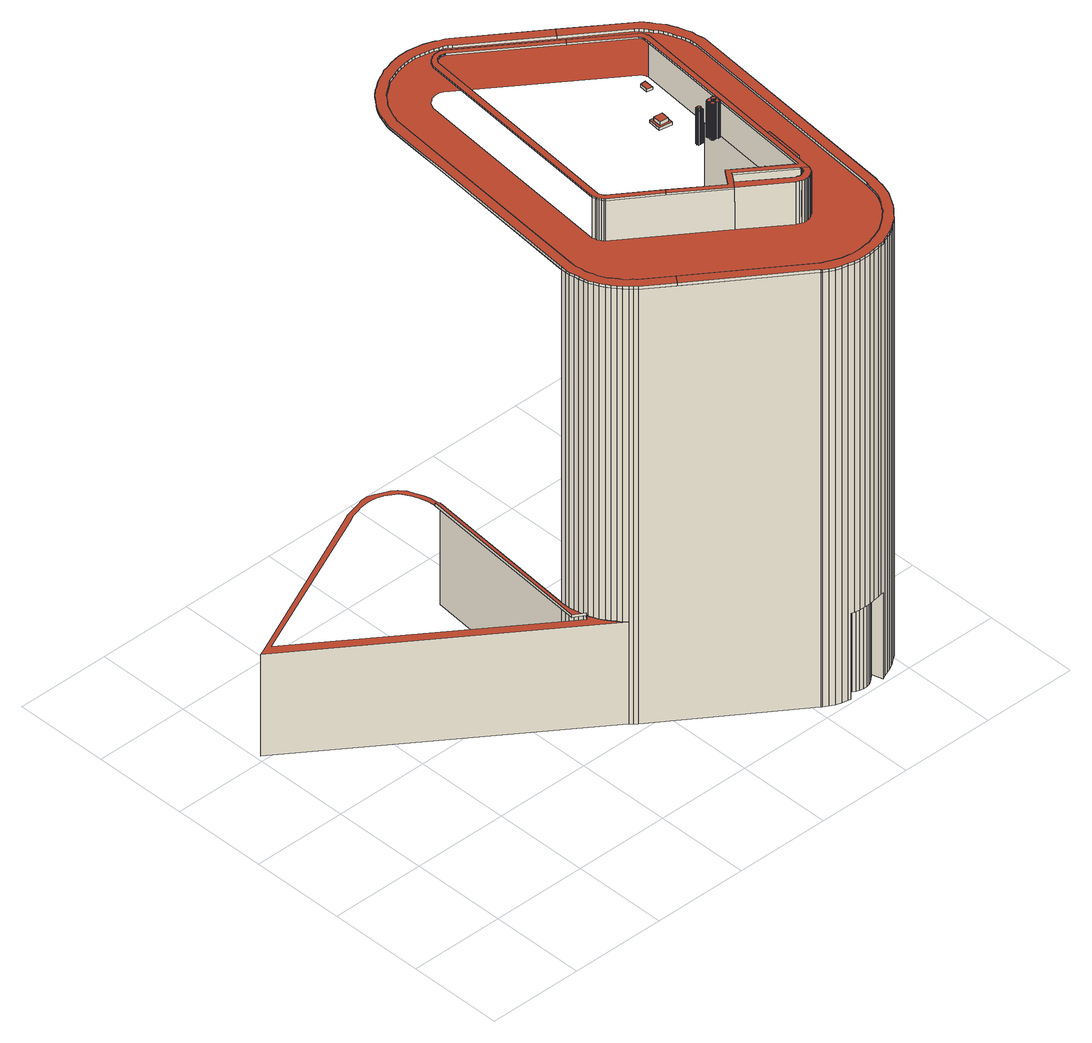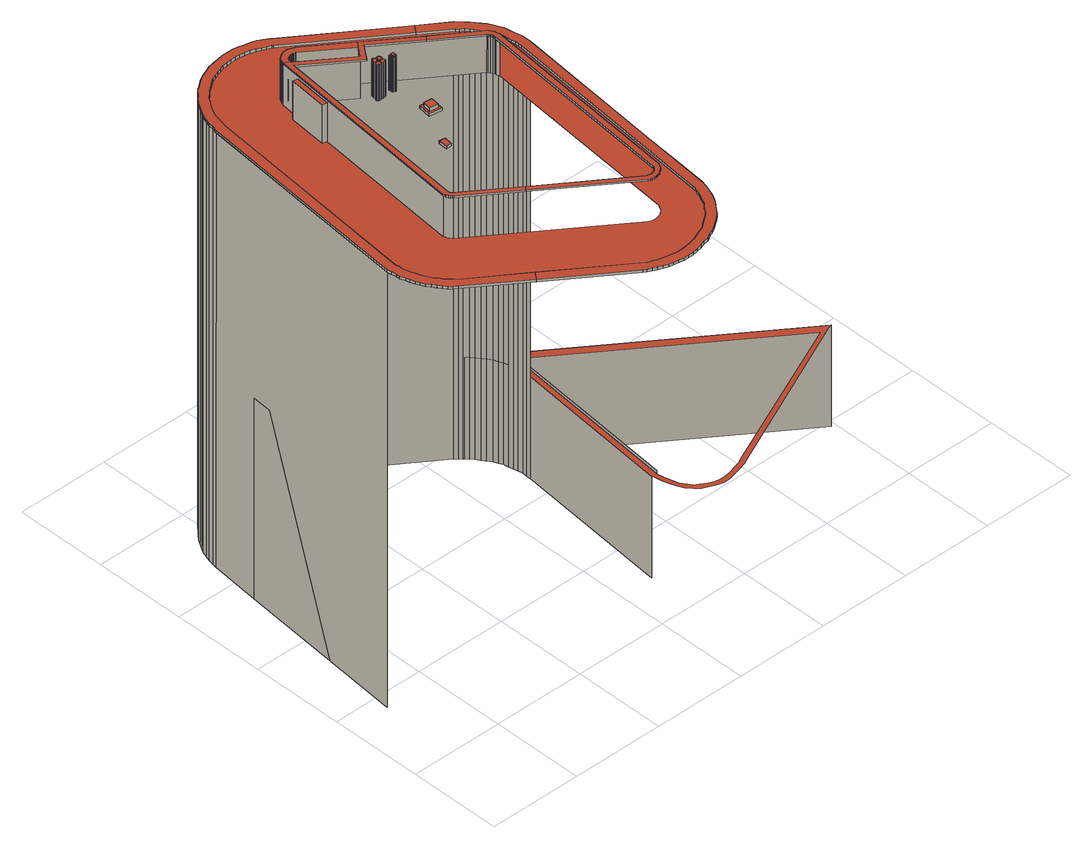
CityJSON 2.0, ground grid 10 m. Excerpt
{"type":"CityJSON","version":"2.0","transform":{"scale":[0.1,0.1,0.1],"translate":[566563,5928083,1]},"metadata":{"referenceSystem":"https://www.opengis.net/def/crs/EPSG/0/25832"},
"CityObjects":{
"building1":{"type":"Building","attributes":{"Grundfläche 2D":"8619.671251","Grundhöhe NN":"1.029"},"children":["building1-1","building1-2","building1-3","building1-4","building1-5","building1-6","building1-7","building1-8","building1-9","building1-10","building1-11","building1-12","building1-13","building1-14","building1-15"],"geometry":[{"type":"MultiSurface","lod":"3","boundaries":[[[0,1,2,3]],[[4,5,6,7]],[[6,8,9,7]],[[10,11,12,13]],[[14,15,13,12,11,10]],[[15,16,17,18,12,13]],[[13,12,18,17]],[[19,20,11,10]],[[21,14,10,11,20,19]],[[16,22,23,24,18,17]],[[17,18,24,23]],[[25,26,20,19]],[[27,21,19,20,26,25]],[[22,28,29,30,24,23]],[[23,24,30,29]],[[31,32,26,25]],[[33,27,25,26,32,31]],[[28,34,35,36,30,29]],[[29,30,36,35]],[[31,37,38,39,40,32]],[[38,41,42,43,33,31,32,40,39]],[[34,44,45,46,36,35]],[[35,36,46,45]],[[47,48,39,38]],[[49,50,42,41,38,39,48,47]],[[51,52,48,47]],[[53,54,50,49,47,48,52,51]],[[0,3,52,51]],[[55,56,54,53,51,52,3,0]],[[0,51,47,38,37,31,25,19,10,13,17,23,29,35,45,57,58,59,60,61,62,63,64,65,66,67,68,69,70,71,72,73,1],[74,75,76,77,78,79,80,81,82,83,84,85,86,87,88,4,7,9,89,90]],[[3,91,92,56,55,0]],[[93,92,91,94]],[[88,95,5,4]],[[45,46,96,57]],[[97,98,99,100]],[[99,101,102,100]],[[103,104,98,97]],[[102,101,105,106]],[[105,107,108,106]],[[107,109,110,108]],[[111,112,93,94,113]],[[110,109,114,115,116]],[[117,111,113,118]],[[119,117,118,120]],[[121,119,120,122]],[[123,121,122,124]],[[125,123,124,126]],[[115,114,127,128,129,130]],[[131,132,125,126,133,134]],[[135,134,133,136]],[[132,131,137,138]],[[139,135,136,140]],[[141,139,140,142]],[[143,141,142,144]],[[138,137,145,146]],[[147,143,144,148]],[[149,147,148,150]],[[146,145,151,152]],[[147,149,153,154,155,156,157,158,159,160,161,162,151,145,137,131,134,135,139,141,143]],[[153,149,150,163]],[[152,151,162,164]],[[154,153,163,165]],[[155,154,165,166]],[[164,162,161,167]],[[156,155,166,168]],[[169,170,171,172,173,174,175,176,177,178,179,180,181,182,183,184,185,186,187,188,189,190,191,192,193,194,195,196,197,198,199,200,201,202,203,204,205,206,207,44,34,28,22,16,15,14,21,27,33,43,42,50,54,56,92,93,112,111,117,119,121,123,125,132,138,146,152,164,167,208,209,210,211,212,213,214,215,216,217,218,219,220,221,222,223,224,225,226,227,228,229,230,231,232,233,234,235],[236,237,238,239,240,241,242,243,244,128,127,114,109,107,105,101,99,98,104,245,246,247,248,249,250,251,252,253,254,255,256,257,258,259,260,261,262]],[[167,161,160,208]],[[157,156,168,263]],[[129,128,244,243,264,265]],[[158,157,263,266]],[[159,158,266,267]],[[268,210,209,208,160,159,267]],[[211,210,268,269]],[[212,211,269,270]],[[213,212,270,271]],[[214,213,271,272]],[[215,214,272,273]],[[216,215,273,274]],[[217,216,274,275]],[[243,242,241,240,276,264]],[[218,217,275,277]],[[219,218,277,278]],[[220,219,278,279]],[[221,220,279,280]],[[222,221,280,281]],[[223,222,281,282]],[[224,223,282,283]],[[225,224,283,284]],[[285,286,226,225,284,287]],[[288,289,286,285,287]]],"semantics":{"surfaces":[{"type":"WallSurface"},{"type":"RoofSurface"},{"type":"OuterCeilingSurface"}],"values":[0,0,0,0,0,0,0,0,0,0,0,0,0,0,0,0,0,0,0,0,0,0,0,0,0,0,0,0,0,1,0,0,0,0,0,0,0,0,0,0,0,0,0,0,0,0,0,0,0,0,0,0,0,0,0,0,0,0,2,0,0,0,0,0,0,1,0,0,0,0,0,0,0,0,0,0,0,0,0,0,0,0,0,0,0,0,0,0,0,0]}}]},
"building1-1":{"type":"BuildingInstallation","parents":["building1"],"geometry":[{"type":"MultiSurface","lod":"3","boundaries":[[[290,291,292,293,294,295,296,297,298,299,300,301,302,303,304,305,306,307,308,309,310,311,312,313,314,315,316,317,318,319,320,321,322,323,324,325,326,327,328,329,330,331,332,333,334,335,336,337,338,339,340,341,342,343,344,345,346,347,348,349,350,351,352,353,354,355,356,357,358,359,360,361,362,363,364,365,366,367,368,369,370,371,372,373,374,375,376,377,378,379,380,381,382,383,384,385,386,387,388,389,390]],[[174,175,338,337]],[[339,338,175,176]],[[176,177,340,339]],[[177,178,341,340]],[[178,179,342,341]],[[179,180,343,342]],[[344,343,180,181]],[[181,182,345,344]],[[182,183,184,347,346,345]],[[184,185,348,347]],[[185,186,349,348]],[[186,187,350,349]],[[187,188,351,350]],[[188,189,352,351]],[[189,190,353,352]],[[190,191,354,353]],[[191,192,355,354]],[[192,193,356,355]],[[193,194,357,356]],[[194,195,358,357]],[[195,196,359,358]],[[196,197,360,359]],[[361,360,197,198]],[[198,199,362,361]],[[199,200,363,362]],[[200,201,364,363]],[[201,202,365,364]],[[202,203,366,365]],[[203,204,367,366]],[[204,205,368,367]],[[369,368,205,206,207,44,371,370]],[[44,34,372,371]],[[34,28,373,372]],[[28,22,374,373]],[[22,16,375,374]],[[16,15,376,375]],[[15,14,377,376]],[[14,21,378,377]],[[21,27,379,378]],[[27,33,380,379]],[[33,43,42,382,381,380]],[[42,50,383,382]],[[50,54,384,383]],[[54,56,385,384]],[[56,92,386,385]],[[92,93,387,386]],[[93,112,388,387]],[[390,389,391,392]],[[290,390,392,393]],[[291,290,393,394]],[[292,291,394,395]],[[293,292,395,396]],[[294,293,396,397]],[[295,294,397,398]],[[296,295,398,399]],[[297,296,399,400]],[[298,297,400,401]],[[299,298,401,402]],[[300,299,402,403]],[[301,300,403,404]],[[302,301,404,405]],[[303,302,405,406]],[[304,303,406,407]],[[305,304,407,408]],[[306,305,408,409]],[[307,306,409,410]],[[410,411,308,307]],[[309,308,411,412]],[[310,309,412,413]],[[311,310,413,414]],[[312,311,414,415]],[[313,312,415,416]],[[314,313,416,417]],[[315,314,417,418]],[[316,315,418,419]],[[317,316,419,420]],[[318,317,420,421]],[[319,318,421,422]],[[320,319,422,423]],[[321,320,423,424]],[[322,321,424,425]],[[323,322,425,426]],[[324,323,426,427]],[[325,324,427,428]],[[326,325,428,429]],[[327,326,429,430]],[[328,327,430,431]],[[329,328,431,432]],[[330,329,432,433]],[[331,330,433,434]],[[332,331,434,435]],[[333,332,435,436]],[[334,333,436,437]],[[335,334,437,438]],[[336,335,438,439]]],"semantics":{"surfaces":[{"type":"RoofSurface"},{"type":"WallSurface"}],"values":[0,1,1,1,1,1,1,1,1,1,1,1,1,1,1,1,1,1,1,1,1,1,1,1,1,1,1,1,1,1,1,1,1,1,1,1,1,1,1,1,1,1,1,1,1,1,1,1,1,1,1,1,1,1,1,1,1,1,1,1,1,1,1,1,1,1,1,1,1,1,1,1,1,1,1,1,1,1,1,1,1,1,1,1,1,1,1,1,1,1,1,1,1,1,1,1]}}]},
"building1-2":{"type":"BuildingInstallation","parents":["building1"],"geometry":[{"type":"MultiSurface","lod":"3","boundaries":[[[440,441,442,443,444,445,446,447,448,449,450,451,452,453,454,455,456,457,458,459,460,461,462,463,464,465,466,467,468,469,470,471,472,473,474,475,476,477,478,479,480,481,482,483,484,485]],[[486,487,464,463]],[[487,488,465,464]],[[488,489,466,465]],[[489,490,467,466]],[[490,491,468,467]],[[491,492,469,468]],[[492,493,470,469]],[[493,494,471,470]],[[494,495,472,471]],[[495,496,473,472]],[[496,497,474,473]],[[497,498,475,474]],[[498,499,476,475]],[[499,500,477,476]],[[500,103,478,477]],[[103,97,479,478]],[[97,100,480,479]],[[100,102,481,480]],[[102,106,482,481]],[[106,108,483,482]],[[108,110,484,483]],[[110,116,485,484]],[[501,502,441,440]],[[502,503,442,441]],[[503,504,443,442]],[[504,505,444,443]],[[505,506,445,444]],[[506,507,446,445]],[[507,508,447,446]],[[448,447,508,509]],[[509,510,449,448]],[[510,511,450,449]],[[511,512,451,450]],[[512,513,452,451]],[[513,514,453,452]],[[454,453,514,515]],[[515,516,455,454]],[[456,455,516,517]],[[517,518,457,456]],[[518,519,458,457]],[[519,520,459,458]],[[520,521,460,459]],[[521,522,461,460]],[[462,461,522,523]]],"semantics":{"surfaces":[{"type":"RoofSurface"},{"type":"WallSurface"}],"values":[0,1,1,1,1,1,1,1,1,1,1,1,1,1,1,1,1,1,1,1,1,1,1,1,1,1,1,1,1,1,1,1,1,1,1,1,1,1,1,1,1,1,1,1,1]}}]},
"building1-3":{"type":"BuildingInstallation","parents":["building1"],"geometry":[{"type":"MultiSurface","lod":"3","boundaries":[[[524,525,526,527,528,529,530,531,532,533,534,535,536,537,538,539,540,541,542,543,544,545,546,547,548,549,550,551,552,553,554,555,556]],[[557,542,541,115,114]],[[557,558,543,542]],[[558,559,544,543]],[[559,560,545,544]],[[546,545,560,561]],[[561,562,547,546]],[[562,563,548,547]],[[563,564,549,548]],[[564,565,550,549]],[[551,550,565,566]],[[552,551,566,567]],[[553,552,567,568]],[[554,553,568,569]],[[555,554,569,243]],[[264,555,243]],[[570,524,556,265,244]],[[570,571,525,524]],[[571,572,526,525]],[[572,573,527,526]],[[573,574,528,527]],[[574,575,529,528]],[[575,576,530,529]],[[576,577,531,530]],[[577,578,532,531]],[[533,532,578,579]],[[579,580,534,533]],[[580,581,535,534]],[[581,582,536,535]],[[582,583,537,536]],[[583,584,538,537]],[[584,585,539,538]],[[127,130,540,539,585]]],"semantics":{"surfaces":[{"type":"RoofSurface"},{"type":"WallSurface"}],"values":[0,1,1,1,1,1,1,1,1,1,1,1,1,1,1,1,1,1,1,1,1,1,1,1,1,1,1,1,1,1,1,1,1]}}]},
"building1-4":{"type":"BuildingInstallation","parents":["building1"],"geometry":[{"type":"MultiSurface","lod":"3","boundaries":[[[586,587,588,589,590,591,592,593,594,595,596,597,598,599,600,601,602,603,604,605],[606,607,608,609,610,611,612,613,614,615,616]],[[589,588,617,618]],[[590,589,618,619]],[[587,586,620,621]],[[588,587,621,617]],[[591,590,619,622]],[[592,591,622,623]],[[593,592,623,624]],[[594,593,624,625]],[[595,594,625,626]],[[596,595,626,627]],[[597,596,627,628]],[[598,597,628,629]],[[599,598,629,630]],[[600,599,630,631]],[[601,600,631,632]],[[602,601,632,633]],[[603,602,633,634]],[[604,603,634,635]],[[605,604,635,636]],[[586,605,636,620]]],"semantics":{"surfaces":[{"type":"RoofSurface"},{"type":"WallSurface"}],"values":[0,1,1,1,1,1,1,1,1,1,1,1,1,1,1,1,1,1,1,1,1]}}]},
"building1-5":{"type":"BuildingInstallation","parents":["building1"],"geometry":[{"type":"MultiSurface","lod":"3","boundaries":[[[637,638,639,640,641,642,643,644,645,646,647]],[[643,642,611,610]],[[644,643,610,609]],[[645,644,609,608]],[[646,645,608,607]],[[647,646,607,606]],[[642,641,612,611]],[[639,638,615,614]],[[640,639,614,613]],[[641,640,613,612]],[[637,647,606,616]],[[638,637,616,615]]],"semantics":{"surfaces":[{"type":"RoofSurface"},{"type":"WallSurface"}],"values":[0,1,1,1,1,1,1,1,1,1,1,1]}}]},
"building1-6":{"type":"BuildingInstallation","parents":["building1"],"geometry":[{"type":"MultiSurface","lod":"3","boundaries":[[[648,649,650,651],[652,653,654,655]],[[656,657,651,650]],[[648,651,657,658]],[[649,648,658,659]],[[659,656,650,649]]],"semantics":{"surfaces":[{"type":"RoofSurface"},{"type":"WallSurface"}],"values":[0,1,1,1,1]}}]},
"building1-7":{"type":"BuildingInstallation","parents":["building1"],"geometry":[{"type":"MultiSurface","lod":"3","boundaries":[[[660,661,662,663]],[[663,662,652,655]],[[660,663,655,654]],[[661,660,654,653]],[[662,661,653,652]]],"semantics":{"surfaces":[{"type":"RoofSurface"},{"type":"WallSurface"}],"values":[0,1,1,1,1]}}]},
"building1-8":{"type":"BuildingInstallation","parents":["building1"],"geometry":[{"type":"MultiSurface","lod":"3","boundaries":[[[664,665,666,667,668,669,670,671,672,673,674,675,676,677,678,679,680]],[[667,666,681,682]],[[668,667,682,683]],[[666,665,684,681]],[[669,668,683,685]],[[670,669,685,686]],[[671,670,686,687]],[[672,671,687,688]],[[673,672,688,689]],[[674,673,689,690]],[[675,674,690,691]],[[676,675,691,692]],[[677,676,692,693]],[[678,677,693,694]],[[679,678,694,695]],[[680,679,695,696]],[[664,680,696,697]],[[665,664,697,684]]],"semantics":{"surfaces":[{"type":"RoofSurface"},{"type":"WallSurface"}],"values":[0,1,1,1,1,1,1,1,1,1,1,1,1,1,1,1,1,1]}}]},
"building1-9":{"type":"BuildingInstallation","parents":["building1"],"geometry":[{"type":"MultiSurface","lod":"3","boundaries":[[[540,698,556,555,699,700,701,702,703,704,705,706,707,463,462,708,709,710,711,712,713,714,715,716,440,485,541]],[[523,717,708,462]],[[717,718,709,708]],[[718,719,710,709]],[[719,720,711,710]],[[720,721,712,711]],[[721,722,713,712]],[[714,713,722,723]],[[715,714,723,724]],[[716,715,724,725]],[[440,716,725,501]],[[116,115,541,485]],[[540,130,129,698]],[[265,556,698,129]],[[264,276,699,555]],[[276,726,700,699]],[[726,727,701,700]],[[727,728,702,701]],[[728,729,703,702]],[[729,730,704,703]],[[730,731,705,704]],[[731,732,706,705]],[[732,733,707,706]],[[733,486,463,707]]],"semantics":{"surfaces":[{"type":"RoofSurface"},{"type":"WallSurface"}],"values":[0,1,1,1,1,1,1,1,1,1,1,1,1,1,1,1,1,1,1,1,1,1,1,1]}}]},
"building1-10":{"type":"BuildingInstallation","parents":["building1"],"geometry":[{"type":"MultiSurface","lod":"3","boundaries":[[[734,735,736,737,738,739,740,741,742,666,743,744,745,746,747,748]],[[736,735,749,750]],[[737,736,750,751]],[[735,734,752,749]],[[738,737,751,753]],[[739,738,753,754]],[[740,739,754,755]],[[741,740,755,756]],[[742,741,756,757]],[[666,742,757,681]],[[743,666,681,758]],[[744,743,758,759]],[[745,744,759,760]],[[746,745,760,761]],[[747,746,761,762]],[[748,747,762,763]],[[734,748,763,752]]],"semantics":{"surfaces":[{"type":"RoofSurface"},{"type":"WallSurface"}],"values":[0,1,1,1,1,1,1,1,1,1,1,1,1,1,1,1,1]}}]},
"building1-11":{"type":"BuildingInstallation","parents":["building1"],"geometry":[{"type":"MultiSurface","lod":"3","boundaries":[[[764,765,766,767,768,679,769,770,771,772,773,774,775,776,777,778,779]],[[766,765,780,781]],[[765,764,782,780]],[[767,766,781,783]],[[768,767,783,784]],[[679,768,784,695]],[[769,679,695,785]],[[773,772,786,787]],[[774,773,787,788]],[[770,769,785,789]],[[771,770,789,790]],[[772,771,790,786]],[[775,774,788,791]],[[776,775,791,792]],[[777,776,792,793]],[[778,777,793,794]],[[779,778,794,795]],[[764,779,795,782]]],"semantics":{"surfaces":[{"type":"RoofSurface"},{"type":"WallSurface"}],"values":[0,1,1,1,1,1,1,1,1,1,1,1,1,1,1,1,1,1]}}]},
"building1-12":{"type":"BuildingInstallation","parents":["building1"],"geometry":[{"type":"MultiSurface","lod":"3","boundaries":[[[796,797,798,799,800,748,747,746,801,802,803,804,805,806,807,808,809]],[[798,797,810,811]],[[797,796,812,810]],[[799,798,811,813]],[[800,799,813,814]],[[748,800,814,763]],[[809,808,815,816]],[[796,809,816,812]],[[747,748,763,762]],[[746,747,762,761]],[[801,746,761,817]],[[802,801,817,818]],[[803,802,818,819]],[[804,803,819,820]],[[805,804,820,821]],[[806,805,821,822]],[[807,806,822,823]],[[808,807,823,815]]],"semantics":{"surfaces":[{"type":"RoofSurface"},{"type":"WallSurface"}],"values":[0,1,1,1,1,1,1,1,1,1,1,1,1,1,1,1,1,1]}}]},
"building1-13":{"type":"BuildingInstallation","parents":["building1"],"geometry":[{"type":"MultiSurface","lod":"3","boundaries":[[[824,825,826,827,828,829,830,831,832,833,834,835,836,837,838,839,840,841,842,843,844,845,846,847,848,849,850,851,852,853,854,855,856,857,858,859,860,861,862,863,864,865,866,389,388,867,868,869,870,871,872,873,874,875,876,877,878,879,880,881,882,883,884,885,886,887,888,889,890,891,892,893,894,895,896,897,898,899,900,901,902,903,904,905,906,907,908,909,910,911,337,336,912]],[[867,388,112,111]],[[111,117,868,867]],[[117,119,869,868]],[[119,121,870,869]],[[121,123,871,870]],[[123,125,872,871]],[[132,873,872,125]],[[132,138,874,873]],[[138,146,875,874]],[[146,152,876,875]],[[152,164,877,876]],[[164,167,878,877]],[[167,208,879,878]],[[208,209,210,881,880,879]],[[210,211,882,881]],[[211,212,883,882]],[[212,213,884,883]],[[885,884,213,214]],[[214,215,886,885]],[[887,886,215,216]],[[888,887,216,217]],[[889,888,217,218]],[[218,219,890,889]],[[219,220,891,890]],[[220,221,892,891]],[[221,222,893,892]],[[222,223,894,893]],[[223,224,895,894]],[[224,225,896,895]],[[225,226,897,896]],[[226,227,898,897]],[[227,228,899,898]],[[228,229,900,899]],[[229,230,901,900]],[[230,231,902,901]],[[231,232,903,902]],[[232,233,904,903]],[[233,234,905,904]],[[234,235,906,905]],[[235,169,907,906]],[[169,170,908,907]],[[170,171,909,908]],[[171,172,910,909]],[[172,173,911,910]],[[174,337,911,173]],[[912,336,439,913]],[[913,914,824,912]],[[825,824,914,915]],[[826,825,915,916]],[[827,826,916,917]],[[828,827,917,918]],[[829,828,918,919]],[[830,829,919,920]],[[831,830,920,921]],[[831,921,922,832]],[[833,832,922,923]],[[834,833,923,924]],[[835,834,924,925]],[[836,835,925,926]],[[926,927,837,836]],[[838,837,927,928]],[[839,838,928,929]],[[840,839,929,930]],[[841,840,930,931]],[[842,841,931,932]],[[843,842,932,933]],[[844,843,933,934]],[[845,844,934,935]],[[846,845,935,936]],[[847,846,936,937]],[[848,847,937,938]],[[849,848,938,939]],[[850,849,939,940]],[[851,850,940,941]],[[852,851,941,942]],[[853,852,942,943]],[[854,853,943,944]],[[855,854,944,945]],[[856,855,945,946]],[[857,856,946,947]],[[858,857,947,948]],[[859,858,948,949]],[[860,859,949,950]],[[861,860,950,951]],[[862,861,951,952]],[[863,862,952,953]],[[864,863,953,954]],[[865,864,954,955]],[[866,865,955,956]],[[389,866,956,391]]],"semantics":{"surfaces":[{"type":"RoofSurface"},{"type":"WallSurface"}],"values":[0,1,1,1,1,1,1,1,1,1,1,1,1,1,1,1,1,1,1,1,1,1,1,1,1,1,1,1,1,1,1,1,1,1,1,1,1,1,1,1,1,1,1,1,1,1,1,1,1,1,1,1,1,1,1,1,1,1,1,1,1,1,1,1,1,1,1,1,1,1,1,1,1,1,1,1,1,1,1,1,1,1,1,1,1,1,1,1,1,1,1]}}]},
"building1-14":{"type":"BuildingInstallation","parents":["building1"],"geometry":[{"type":"MultiSurface","lod":"3","boundaries":[[[957,958,959,960]],[[961,241,960,959]],[[242,957,960,241]],[[242,962,958,957]],[[959,958,962,961]]],"semantics":{"surfaces":[{"type":"RoofSurface"},{"type":"WallSurface"}],"values":[0,1,1,1,1]}}]},
"building1-15":{"type":"BuildingInstallation","parents":["building1"],"geometry":[{"type":"MultiSurface","lod":"3","boundaries":[[[963,964,965,966]],[[966,965,967,968]],[[963,966,968,969]],[[964,963,969,970]],[[965,964,970,967]]],"semantics":{"surfaces":[{"type":"RoofSurface"},{"type":"WallSurface"}],"values":[0,1,1,1,1]}}]}
},
"vertices":[
[269,115,116],[5,306,116],[5,306,0],[269,115,0],[237,154,116],[237,154,119],[248,147,119],[248,147,116],[245,143,119],[245,143,116],[249,145,116],[249,145,0],[248,150,0],[248,150,116],[249,145,495],[248,150,495],[247,155,495],[247,155,116],[247,155,0],[251,141,116],[251,141,0],[251,141,495],[246,160,495],[246,160,116],[246,160,0],[253,136,116],[253,136,0],[253,136,495],[245,165,495],[245,165,116],[245,165,0],[256,131,116],[256,131,0],[256,131,495],[245,170,495],[245,170,116],[245,170,0],[257,130,116],[259,127,116],[259,127,0],[257,130,0],[259,127,118],[259,127,495],[257,130,495],[245,175,495],[245,175,116],[245,175,0],[262,123,116],[262,123,0],[262,123,118],[262,123,495],[265,119,116],[265,119,0],[265,119,118],[265,119,495],[269,115,118],[269,115,495],[263,348,116],[262,350,116],[261,359,116],[259,366,116],[256,373,116],[253,380,116],[248,386,116],[243,390,116],[236,393,116],[230,396,116],[223,398,116],[216,398,116],[208,396,116],[200,394,116],[193,392,116],[185,388,116],[10,308,116],[195,387,116],[202,389,116],[209,391,116],[216,392,116],[222,392,116],[228,391,116],[234,389,116],[240,385,116],[245,382,116],[248,377,116],[252,371,116],[254,365,116],[256,357,116],[257,350,116],[257,348,116],[19,307,116],[187,383,116],[272,112,0],[272,112,495],[275,109,495],[275,109,0],[257,348,119],[263,348,0],[296,185,541],[296,185,495],[296,183,495],[296,183,541],[297,182,495],[297,182,541],[295,188,541],[295,188,495],[298,180,495],[298,180,541],[299,178,495],[299,178,541],[300,177,495],[300,177,541],[407,15,495],[303,89,495],[407,15,0],[393,110,495],[393,110,541],[344,146,541],[408,14,495],[408,14,0],[413,11,495],[413,11,0],[418,8,495],[418,8,0],[424,6,495],[424,6,0],[430,5,495],[430,5,0],[398,116,495],[405,126,495],[405,126,541],[398,116,541],[436,3,98],[436,3,495],[433,4,0],[433,4,98],[435,17,98],[435,17,0],[442,2,98],[442,2,495],[438,14,98],[438,14,0],[441,11,98],[441,11,0],[444,9,98],[444,9,0],[448,2,98],[448,2,495],[447,8,98],[447,8,0],[451,7,98],[451,7,0],[454,2,98],[454,2,495],[455,7,98],[459,8,98],[462,10,98],[465,12,98],[468,15,98],[470,18,98],[473,5,98],[471,5,98],[466,4,98],[460,3,98],[455,7,0],[460,3,495],[459,8,0],[462,10,0],[466,4,495],[465,12,0],[537,361,495],[534,365,495],[531,369,495],[528,372,495],[524,375,495],[468,416,495],[392,471,495],[389,473,495],[384,475,495],[380,477,495],[375,479,495],[370,481,495],[365,482,495],[360,483,495],[358,483,495],[354,484,495],[349,484,495],[343,484,495],[337,483,495],[331,482,495],[326,480,495],[320,479,495],[315,476,495],[310,474,495],[305,471,495],[300,467,495],[295,464,495],[291,460,495],[288,456,495],[284,451,495],[281,447,495],[278,442,495],[276,438,495],[274,433,495],[272,428,495],[271,424,495],[270,419,495],[266,378,495],[263,348,495],[471,5,495],[473,5,495],[477,7,495],[482,9,495],[487,11,495],[492,14,495],[497,18,495],[502,21,495],[506,26,495],[510,30,495],[514,35,495],[517,40,495],[520,45,495],[523,50,495],[525,56,495],[527,62,495],[528,67,495],[529,73,495],[554,316,495],[553,320,495],[552,325,495],[552,330,495],[550,335,495],[549,339,495],[547,344,495],[545,348,495],[543,353,495],[540,357,495],[482,318,495],[483,317,495],[483,316,495],[483,315,495],[484,314,495],[467,149,495],[463,107,495],[460,85,495],[454,90,495],[318,414,495],[319,416,495],[320,418,495],[321,420,495],[322,421,495],[324,422,495],[326,424,495],[328,424,495],[330,425,495],[332,425,495],[334,425,495],[336,425,495],[338,424,495],[340,423,495],[479,322,495],[480,321,495],[481,320,495],[482,319,495],[468,15,0],[460,85,541],[454,90,541],[470,18,0],[473,5,0],[477,7,0],[482,9,0],[487,11,0],[492,14,0],[497,18,0],[502,21,0],[506,26,0],[510,30,0],[484,314,541],[514,35,0],[517,40,0],[520,45,0],[523,50,0],[525,56,0],[527,62,0],[528,67,0],[529,73,0],[554,316,0],[554,316,228],[535,127,0],[535,127,228],[536,143,228],
[279,120,498],[275,122,498],[272,126,498],[270,129,498],[267,133,498],[264,136,498],[262,140,498],[260,144,498],[259,149,498],[257,153,498],[256,157,498],[256,162,498],[255,166,498],[255,170,498],[255,174,498],[280,418,498],[280,421,498],[282,425,498],[282,426,498],[283,429,498],[285,433,498],[287,438,498],[289,442,498],[292,445,498],[295,449,498],[298,453,498],[302,456,498],[306,459,498],[310,462,498],[314,465,498],[319,467,498],[324,469,498],[329,471,498],[334,472,498],[339,473,498],[344,474,498],[349,474,498],[353,474,498],[358,473,498],[363,472,498],[367,471,498],[372,470,498],[376,468,498],[380,467,498],[384,465,498],[387,462,498],[462,408,498],[468,416,498],[392,471,498],[389,473,498],[384,475,498],[380,477,498],[375,479,498],[370,481,498],[365,482,498],[360,483,498],[358,483,498],[354,484,498],[349,484,498],[343,484,498],[337,483,498],[331,482,498],[326,480,498],[320,479,498],[315,476,498],[310,474,498],[305,471,498],[300,467,498],[295,464,498],[291,460,498],[288,456,498],[284,451,498],[281,447,498],[278,442,498],[276,438,498],[274,433,498],[272,428,498],[271,424,498],[270,419,498],[266,378,498],[263,348,498],[245,175,498],[245,170,498],[245,165,498],[246,160,498],[247,155,498],[248,150,498],[249,145,498],[251,141,498],[253,136,498],[256,131,498],[257,130,498],[259,127,498],[262,123,498],[265,119,498],[269,115,498],[272,112,498],[275,109,498],[303,89,498],[309,97,498],[281,117,498],[309,97,495],[281,117,495],[279,120,495],[275,122,495],[272,126,495],[270,129,495],[267,133,495],[264,136,495],[262,140,495],[260,144,495],[259,149,495],[257,153,495],[256,157,495],[256,162,495],[255,166,495],[255,170,495],[255,174,495],[280,418,495],[280,421,495],[282,425,495],[282,426,495],[283,429,495],[285,433,495],[287,438,495],[289,442,495],[292,445,495],[295,449,495],[298,453,495],[302,456,495],[306,459,495],[310,462,495],[314,465,495],[319,467,495],[324,469,495],[329,471,495],[334,472,495],[339,473,495],[344,474,495],[349,474,495],[353,474,495],[358,473,495],[363,472,495],[367,471,495],[372,470,495],[376,468,495],[380,467,495],[384,465,495],[387,462,495],[462,408,495],
[347,150,543],[304,181,543],[303,182,543],[302,183,543],[302,184,543],[301,185,543],[301,186,543],[301,188,543],[324,413,543],[324,414,543],[325,415,543],[325,416,543],[326,417,543],[327,418,543],[328,419,543],[330,419,543],[331,420,543],[332,420,543],[333,420,543],[335,419,543],[336,419,543],[337,419,543],[424,356,543],[427,360,543],[340,423,543],[338,424,543],[336,425,543],[334,425,543],[332,425,543],[330,425,543],[328,424,543],[326,424,543],[324,422,543],[322,421,543],[321,420,543],[320,418,543],[319,416,543],[318,414,543],[295,188,543],[296,185,543],[296,183,543],[297,182,543],[298,180,543],[299,178,543],[300,177,543],[344,146,543],[427,360,541],[340,423,541],[338,424,541],[336,425,541],[334,425,541],[332,425,541],[330,425,541],[328,424,541],[326,424,541],[324,422,541],[322,421,541],[321,420,541],[320,418,541],[319,416,541],[318,414,541],[347,150,541],[304,181,541],[303,182,541],[302,183,541],[302,184,541],[301,185,541],[301,186,541],[301,188,541],[324,413,541],[324,414,541],[325,415,541],[325,416,541],[326,417,541],[327,418,541],[328,419,541],[330,419,541],[331,420,541],[332,420,541],[333,420,541],[335,419,541],[336,419,541],[337,419,541],[424,356,541],
[454,89,543],[454,88,543],[454,87,543],[453,86,543],[453,85,543],[452,84,543],[451,84,543],[450,83,543],[449,83,543],[448,82,543],[447,82,543],[446,82,543],[445,82,543],[444,83,543],[443,83,543],[442,83,543],[398,116,543],[393,110,543],[437,78,543],[440,77,543],[442,76,543],[444,75,543],[446,75,543],[448,75,543],[450,75,543],[452,76,543],[454,77,543],[455,78,543],[457,79,543],[458,81,543],[459,83,543],[460,85,543],[454,90,543],[437,78,495],[440,77,495],[442,76,495],[444,75,495],[446,75,495],[448,75,495],[450,75,495],[452,76,495],[454,77,495],[455,78,495],[457,79,495],[458,81,495],[459,83,495],[454,89,495],[454,88,495],[454,87,495],[453,86,495],[453,85,495],[452,84,495],[451,84,495],[450,83,495],[449,83,495],[448,82,495],[447,82,495],[446,82,495],[445,82,495],[444,83,495],[443,83,495],[442,83,495],
[416,180,580],[415,180,580],[414,181,580],[414,180,580],[413,180,580],[412,179,580],[412,178,580],[411,177,580],[412,177,580],[412,176,580],[412,175,580],[413,175,580],[414,175,580],[415,175,580],[416,175,580],[417,175,580],[417,176,580],[417,177,580],[417,178,580],[417,179,580],[416,177,580],[416,176,580],[415,176,580],[414,176,580],[413,176,580],[413,177,580],[413,178,580],[413,179,580],[414,179,580],[415,179,580],[416,178,580],[414,181,541],[414,180,541],[413,180,541],[416,180,541],[415,180,541],[412,179,541],[412,178,541],[411,177,541],[412,177,541],[412,176,541],[412,175,541],[413,175,541],[414,175,541],[415,175,541],[416,175,541],[417,175,541],[417,176,541],[417,177,541],[417,178,541],[417,179,541],
[416,178,582],[415,179,582],[414,179,582],[413,179,582],[413,178,582],[413,177,582],[413,176,582],[414,176,582],[415,176,582],[416,176,582],[416,177,582],
[403,228,544],[401,214,544],[415,212,544],[417,226,544],[413,215,544],[404,216,544],[405,225,544],[414,224,544],[415,212,541],[417,226,541],[403,228,541],[401,214,541],
[405,225,548],[404,216,548],[413,215,548],[414,224,548],
[429,175,582],[428,175,582],[427,176,582],[427,175,582],[426,175,582],[425,175,582],[425,174,582],[425,173,582],[425,172,582],[426,172,582],[426,171,582],[427,171,582],[428,171,582],[429,172,582],[429,173,582],[430,173,582],[429,174,582],[427,176,541],[427,175,541],[426,175,541],[428,175,541],[425,175,541],[425,174,541],[425,173,541],[425,172,541],[426,172,541],[426,171,541],[427,171,541],[428,171,541],[429,172,541],[429,173,541],[430,173,541],[429,174,541],[429,175,541],
[405,126,543],[484,314,543],[483,315,543],[483,316,543],[483,317,543],[482,318,543],[482,319,543],[481,320,543],[480,321,543],[479,322,543],[476,318,543],[477,317,543],[478,316,543],[478,315,543],[478,314,543],[478,313,543],[456,95,543],[404,133,543],[392,117,543],[476,318,541],[477,317,541],[478,316,541],[478,315,541],[478,314,541],[478,313,541],[456,95,541],[404,133,541],[392,117,541],[483,315,541],[483,316,541],[483,317,541],[482,318,541],[482,319,541],[481,320,541],[480,321,541],[479,322,541],
[429,180,582],[428,180,582],[427,180,582],[426,180,582],[425,179,582],[425,178,582],[425,177,582],[426,177,582],[426,176,582],[428,176,582],[429,176,582],[429,177,582],[430,177,582],[430,178,582],[430,179,582],[428,180,541],[427,180,541],[426,180,541],[429,180,541],[425,179,541],[425,178,541],[425,177,541],[426,177,541],[426,176,541],[428,176,541],[429,176,541],[429,177,541],[430,177,541],[430,178,541],[430,179,541],
[433,175,582],[432,175,582],[431,175,582],[431,174,582],[430,174,582],[430,172,582],[430,171,582],[431,171,582],[431,170,582],[432,170,582],[433,170,582],[433,171,582],[434,171,582],[434,172,582],[434,173,582],[434,174,582],[432,175,541],[431,175,541],[433,175,541],[431,174,541],[430,174,541],[430,172,541],[431,170,541],[432,170,541],[433,170,541],[430,171,541],[431,171,541],[433,171,541],[434,171,541],[434,172,541],[434,173,541],[434,174,541],
[434,180,582],[433,180,582],[432,180,582],[431,180,582],[431,179,582],[431,177,582],[431,176,582],[432,176,582],[433,176,582],[434,176,582],[435,177,582],[435,178,582],[435,179,582],[434,179,582],[433,180,541],[432,180,541],[434,180,541],[431,180,541],[431,179,541],[435,179,541],[434,179,541],[431,177,541],[431,176,541],[432,176,541],[433,176,541],[434,176,541],[435,177,541],[435,178,541],
[521,365,498],[524,362,498],[527,359,498],[529,355,498],[532,352,498],[534,348,498],[536,344,498],[538,340,498],[539,336,498],[541,332,498],[542,328,498],[543,323,498],[543,319,498],[544,316,498],[519,74,498],[518,69,498],[517,64,498],[516,59,498],[514,54,498],[512,50,498],[509,45,498],[506,41,498],[503,36,498],[499,33,498],[495,29,498],[491,26,498],[487,23,498],[483,20,498],[478,18,498],[473,16,498],[469,15,498],[464,13,498],[459,13,498],[453,12,498],[448,12,498],[443,12,498],[438,13,498],[432,14,498],[427,16,498],[422,18,498],[418,20,498],[413,22,498],[412,23,498],[407,15,498],[408,14,498],[413,11,498],[418,8,498],[424,6,498],[430,5,498],[436,3,498],[442,2,498],[448,2,498],[454,2,498],[460,3,498],[466,4,498],[471,5,498],[473,5,498],[477,7,498],[482,9,498],[487,11,498],[492,14,498],[497,18,498],[502,21,498],[506,26,498],[510,30,498],[514,35,498],[517,40,498],[520,45,498],[523,50,498],[525,56,498],[527,62,498],[528,67,498],[529,73,498],[554,316,498],[553,320,498],[552,325,498],[552,330,498],[550,335,498],[549,339,498],[547,344,498],[545,348,498],[543,353,498],[540,357,498],[537,361,498],[534,365,498],[531,369,498],[528,372,498],[524,375,498],[518,368,498],[518,368,495],[521,365,495],[524,362,495],[527,359,495],[529,355,495],[532,352,495],[534,348,495],[536,344,495],[538,340,495],[539,336,495],[541,332,495],[542,328,495],[543,323,495],[543,319,495],[544,316,495],[519,74,495],[518,69,495],[517,64,495],[516,59,495],[514,54,495],[512,50,495],[509,45,495],[506,41,495],[503,36,495],[499,33,495],[495,29,495],[491,26,495],[487,23,495],[483,20,495],[478,18,495],[473,16,495],[469,15,495],[464,13,495],[459,13,495],[453,12,495],[448,12,495],[443,12,495],[438,13,495],[432,14,495],[427,16,495],[422,18,495],[418,20,495],[413,22,495],[412,23,495],
[463,107,539],[468,106,539],[472,148,539],[467,149,539],[472,148,495],[468,106,495],
[436,259,544],[437,269,544],[431,269,544],[430,260,544],[431,269,541],[430,260,541],[436,259,541],[437,269,541]
]}
